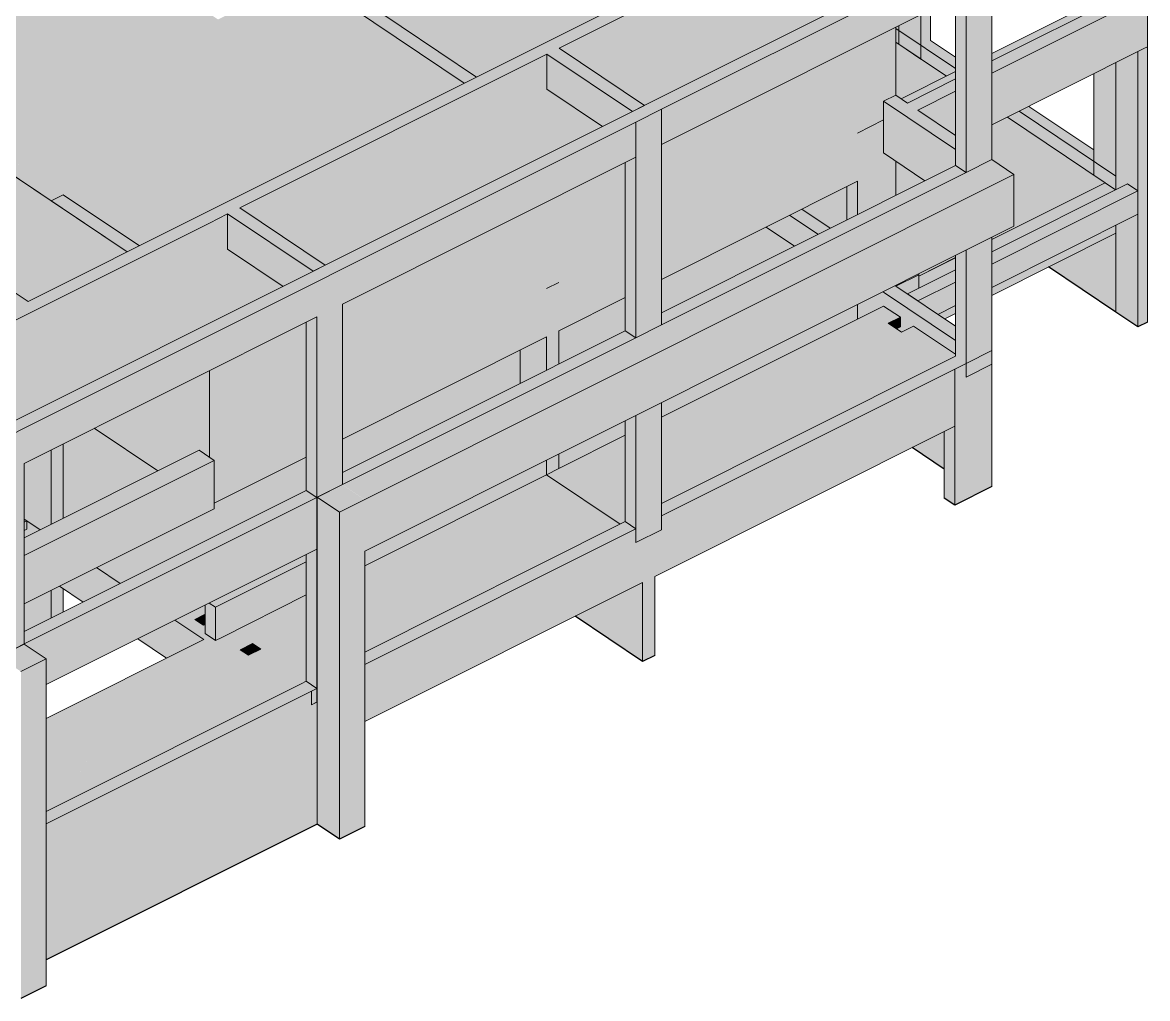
# Model space of a CAD drawing. Header units: centimetres. Extents: x -1706 to 33186, y -3196 to 88081.
# Drawn here: x 202 to 1532, y 70449 to 71603 of the extents above; entities that cross this region are included whole.
import ezdxf

# ---------------------------------------------------------------- set-up
doc = ezdxf.new("R2010")
doc.units = ezdxf.units.CM
for name, color, linetype, lineweight in [('A-FLOR', 7, 'Continuous', 9), ('S-BEAM', 7, 'Continuous', 9), ('S-COLS', 7, 'Continuous', 9)]:
    doc.layers.add(name, color=color, linetype=linetype, lineweight=lineweight)

msp = doc.modelspace()

# ---------------------------------------------------------------- hatches: boundary and pattern name
at = {"layer": 'A-FLOR', "true_color": 0xbfbfbf}
for points in [[(738.49, 71538.51), (1122.6, 71730.79), (752.23, 71979.44), (368.12, 71787.16), (469.42, 71719.15), (470.55, 71719.72), (472.23, 71718.62), (472.23, 71743.04), (561.54, 71787.75), (638.62, 71736), (638.62, 71711.56), (549.3, 71666.85), (606.16, 71628.68), (605.03, 71628.11), (698.1, 71565.63)], [(-60.73, 71453.78), (355.75, 71662.25), (355.75, 71682.87), (437.44, 71723.77), (353.73, 71779.96), (-162.03, 71521.79), (-63.65, 71455.74)], [(339.99, 71339.04), (724.11, 71531.31), (590.65, 71620.91), (589.51, 71620.34), (522.18, 71665.55), (522.18, 71651.36), (432.87, 71606.65), (364.9, 71652.28), (83.34, 71511.35), (299.89, 71365.97)], [(208.34, 71273.14), (325.61, 71331.84), (68.96, 71504.15), (-48.31, 71445.45), (207.08, 71273.99)], [(1234.99, 71240.84), (1239.64, 71243.17), (1239.64, 71254.58), (1225.25, 71247.37), (1234.3, 71241.3)], [(415.29, 70890.85), (416.91, 70891.66), (416.91, 70903.07), (405.55, 70897.39), (407.17, 70896.31)], [(417.25, 70891.43), (417.63, 70891.63), (417.63, 70902.58), (416.91, 70903.07), (416.91, 70891.66)], [(307.89, 70709.28), (509.97, 70810.44), (428.38, 70865.21), (229.78, 70765.8), (229.78, 70761.72), (237.69, 70756.41)], [(468.7, 70855), (473.54, 70857.41), (473.54, 70868.82), (458.97, 70861.53)], [(473.71, 70857.3), (483.45, 70862.17), (473.54, 70868.82), (473.54, 70857.41)]]:
    msp.add_hatch(color=9, dxfattribs=at).paths.add_polyline_path(points, flags=0)
h = msp.add_hatch(color=9, dxfattribs=at)
h.paths.add_polyline_path([(1261.29, 71303.16), (1304.97, 71325.03), (1304.97, 71327.79), (1260.42, 71305.49), (1261.29, 71304.9)], flags=0)
h.paths.add_polyline_path([(1347.67, 71346.4), (1481.8, 71413.54), (1366.07, 71491.23), (1347.67, 71482.02), (1347.67, 71440.91), (1373.81, 71423.36), (1373.81, 71362.25), (1347.67, 71349.16), (1347.67, 71346.94)], flags=0)
h.paths.add_polyline_path([(1156.56, 71359.8), (1176.4, 71369.73), (1176.4, 71409.08), (1122.98, 71382.34), (1154.28, 71361.33)], flags=0)
h.paths.add_polyline_path([(1234.23, 71398.68), (1268.72, 71415.94), (1234.23, 71439.1), (1234.23, 71408.33)], flags=0)
h.paths.add_polyline_path([(1240.58, 71512.8), (1294.07, 71539.57), (1234.23, 71579.75), (1234.23, 71517.06)], flags=0)
h = msp.add_hatch(color=9, dxfattribs=at)
h.paths.add_polyline_path([(730.25, 71146.41), (789.98, 71176.3), (789.98, 71215.65), (696.67, 71168.95)], flags=0)
h.paths.add_polyline_path([(835.73, 71199.21), (914.42, 71238.6), (914.42, 71277.95), (835.73, 71238.56), (835.73, 71230.26)], flags=0)
h.paths.add_polyline_path([(957.12, 71259.97), (1114.37, 71338.68), (1080.79, 71361.22), (957.12, 71299.32), (957.12, 71295.59)], flags=0)
h = msp.add_hatch(color=9, dxfattribs=at)
h.paths.add_polyline_path([(914.42, 71022.76), (914.42, 71114.98), (835.73, 71075.59), (914.42, 71022.76)], flags=0)
h.paths.add_polyline_path([(957.12, 71034.26), (1304.97, 71208.39), (1304.97, 71210.72), (1255.31, 71244.06), (1240.92, 71236.86), (1225.25, 71247.37), (1239.46, 71254.7), (1219.85, 71267.86), (957.12, 71136.35), (957.12, 71063.82)], flags=0)
h = msp.add_hatch(color=9, dxfattribs=at)
h.paths.add_polyline_path([(417.63, 70889.28), (417.63, 70891.63), (415.96, 70890.4), (416.91, 70889.77)], flags=0)
h.paths.add_polyline_path([(405.55, 70897.39), (416.91, 70903.07), (417.63, 70902.58), (417.63, 70914.25), (396.37, 70903.56), (399.36, 70901.55)], flags=0)
h.paths.add_polyline_path([(331.76, 70946.93), (537.31, 71049.83), (537.31, 71089.18), (428.41, 71034.67), (428.41, 71028.15), (303.74, 70965.74)], flags=0)
h.paths.add_polyline_path([(250, 71016.94), (361.77, 71072.9), (286.68, 71123.31), (250, 71104.94), (250, 71041.49)], flags=0)
h.paths.add_polyline_path([(580, 71071.2), (715.87, 71139.21), (682.29, 71161.75), (580, 71110.55), (580, 71104.46)], flags=0)
h = msp.add_hatch(color=9, dxfattribs=at)
h.paths.add_polyline_path([(524.35, 70817.64), (537.31, 70824.12), (537.31, 70926.21), (437.24, 70876.12), (458.97, 70861.53), (473.54, 70868.82), (483.45, 70862.17), (468.88, 70854.88), (523.88, 70817.95)], flags=0)
h.paths.add_polyline_path([(606.33, 70858.67), (908.47, 71009.91), (821.35, 71068.39), (606.33, 70960.76), (606.33, 70860.44)], flags=0)
h = msp.add_hatch(color=9, dxfattribs=at)
h.paths.add_polyline_path([(4.78, 70912.78), (30.85, 70925.83), (30.85, 70995.25), (-54.46, 70952.54), (-3.46, 70918.3)], flags=0)
h.paths.add_polyline_path([(103.82, 70962.35), (161.09, 70991.02), (161.09, 71044.66), (147.62, 71053.7), (103.82, 71031.77), (103.82, 70968.39)], flags=0)
h.paths.add_polyline_path([(203.79, 71012.39), (206.86, 71013.93), (203.79, 71015.99)], flags=0)
h = msp.add_hatch(color=9, dxfattribs=at)
h.paths.add_polyline_path([(13.12, 70907.18), (30.85, 70916.05), (30.85, 70925.83), (4.78, 70912.78), (13.01, 70907.25)], flags=0)
h.paths.add_polyline_path([(103.82, 70952.58), (161.09, 70981.25), (161.09, 70991.02), (103.82, 70962.35)], flags=0)
h.paths.add_polyline_path([(203.79, 71002.62), (206.86, 71004.15), (206.86, 71013.93), (203.79, 71012.39)], flags=0)
h = msp.add_hatch(color=9, dxfattribs=at)
h.paths.add_polyline_path([(229.78, 70670.18), (293.51, 70702.08), (229.78, 70744.87), (229.78, 70682.08)], flags=0)
h.paths.add_polyline_path([(161.09, 70670.77), (161.09, 70731.42), (109.34, 70705.52), (148.97, 70678.91)], flags=0)
at = {"layer": 'S-BEAM', "true_color": 0xbfbfbf}
for points in [[(422.86, 71365.97), (1188.82, 71749.38), (1176.4, 71757.71), (410.44, 71374.3), (411.94, 71373.29)], [(957.12, 71500.46), (1317.39, 71680.8), (1304.97, 71689.13), (944.7, 71508.79)], [(957.12, 71458.9), (1317.39, 71639.24), (1317.39, 71680.8), (957.12, 71500.46), (957.12, 71472.33)], [(83.34, 71511.35), (364.9, 71652.28), (355.75, 71658.43), (355.75, 71662.25), (70.92, 71519.68), (79.27, 71514.08)], [(1527.62, 71572.1), (1531.78, 71574.23), (1531.71, 71635.26), (1527.62, 71633.21), (1527.62, 71572.17)], [(724.11, 71531.31), (738.49, 71538.51), (605.03, 71628.11), (590.65, 71620.91), (673, 71565.63)], [(193.96, 71265.94), (208.34, 71273.14), (-259.28, 71587.07), (-273.66, 71579.88), (193.08, 71266.53)], [(922.75, 71497.81), (937.13, 71505.01), (836.11, 71572.82), (821.73, 71565.63), (894.14, 71517.01)], [(887.29, 71480.06), (922.75, 71497.81), (821.73, 71565.63), (821.73, 71524.07), (885.04, 71481.56)], [(1304.97, 71452.72), (1304.97, 71469.57), (1234.23, 71517.06), (1219.85, 71509.87), (1300.16, 71455.95)], [(1268.72, 71415.94), (1304.97, 71434.09), (1304.97, 71452.72), (1219.85, 71509.87), (1219.85, 71448.75), (1258.67, 71422.69)], [(580, 71311.69), (926.84, 71485.3), (914.42, 71493.64), (567.58, 71320.02), (576.98, 71313.72)], [(580, 71270.13), (926.84, 71443.75), (926.84, 71485.3), (580, 71311.69), (580, 71288.39)], [(957.12, 71245.41), (1317.39, 71425.75), (1304.97, 71434.09), (957.12, 71259.97), (957.12, 71249.27)], [(325.61, 71331.84), (339.99, 71339.04), (250, 71399.46), (235.61, 71392.26), (324.17, 71332.81)], [(545.26, 71308.85), (559.64, 71316.05), (458.62, 71383.87), (444.24, 71376.67), (516.65, 71328.06)], [(1142.18, 71352.6), (1156.56, 71359.8), (1122.98, 71382.34), (1108.6, 71375.14), (1140.9, 71353.46)], [(103.82, 71206.27), (422.86, 71365.97), (410.44, 71374.3), (91.4, 71214.6), (96.74, 71211.02)], [(509.8, 71291.1), (545.26, 71308.85), (444.24, 71376.67), (444.24, 71335.11), (501.7, 71296.53)], [(1114.37, 71338.68), (1142.18, 71352.6), (1108.6, 71375.14), (1080.79, 71361.22), (1103.92, 71345.69)], [(203.79, 71123.37), (549.57, 71296.64), (537.31, 71304.87), (191.37, 71131.7)], [(203.79, 71081.81), (549.73, 71254.98), (549.73, 71296.53), (203.79, 71123.37), (203.79, 71087.89)], [(580.04, 71056.66), (926.84, 71230.26), (914.42, 71238.6), (580, 71071.2), (580.01, 71056.68)], [(957.12, 71019.71), (1303.96, 71193.32), (1291.54, 71201.66), (957.12, 71034.26), (957.12, 71021.19)], [(361.77, 71072.9), (410.44, 71097.26), (410.44, 71185.26), (286.68, 71123.31), (360.53, 71073.73)], [(422.86, 71088.92), (422.86, 71191.47), (410.44, 71185.26), (410.44, 71097.26)], [(949.17, 70948.1), (1303.96, 71125.69), (1303.96, 71193.32), (957.12, 71019.71), (957.12, 71003.41), (949.17, 70999.43), (949.17, 70988.26)], [(715.87, 71139.21), (730.25, 71146.41), (696.67, 71168.95), (682.29, 71161.75)], [(203.79, 70972.75), (428.41, 71085.19), (410.44, 71097.26), (203.79, 70993.81), (203.79, 70973.37)], [(203.79, 70915.71), (428.41, 71028.15), (428.41, 71085.19), (203.79, 70972.75)], [(203.87, 70868.37), (549.73, 71041.49), (537.31, 71049.83), (203.79, 70882.88), (203.79, 70868.42)], [(229.78, 70820.22), (549.73, 70980.38), (549.73, 71041.49), (203.87, 70868.09), (229.78, 70850.7), (229.78, 70835.73)], [(606.33, 70844.12), (926.84, 71004.55), (914.42, 71012.89), (606.33, 70858.67)], [(606.33, 70776.49), (934.79, 70940.9), (934.79, 70992.24), (926.84, 70988.26), (926.84, 71004.55), (606.33, 70844.12), (606.33, 70780.39)], [(430.05, 70911.63), (537.31, 70965.32), (537.31, 70974.16), (422.51, 70916.69)], [(430.05, 70872.52), (429.8, 70911.8), (422.51, 70916.69), (417.63, 70914.25), (417.79, 70880.75), (429.86, 70872.64)], [(543.48, 70812.66), (549.73, 70815.78), (537.31, 70824.12), (531.07, 70821), (540.53, 70814.64)], [(229.78, 70655.63), (543.48, 70812.66), (531.07, 70821), (229.78, 70670.18)], [(229.78, 70639.33), (543.48, 70796.36), (543.48, 70812.66), (229.78, 70655.63)], [(543.48, 70796.36), (549.73, 70799.49), (549.73, 70815.78), (543.48, 70812.66), (543.48, 70796.89)], [(293.51, 70702.08), (307.89, 70709.28), (229.78, 70761.72), (229.78, 70744.87), (277.66, 70712.73)]]:
    msp.add_hatch(color=9, dxfattribs=at).paths.add_polyline_path(points, flags=0)
h = msp.add_hatch(color=9, dxfattribs=at)
h.paths.add_polyline_path([(428.41, 71034.67), (537.31, 71089.18), (537.31, 71248.76), (422.86, 71191.47), (422.86, 71088.92), (428.41, 71085.19), (428.41, 71035.46)], flags=0)
h.paths.add_polyline_path([(580, 71110.55), (821.35, 71231.36), (821.35, 71390.94), (580, 71270.13), (580, 71133.04)], flags=0)
h.paths.add_polyline_path([(835.73, 71238.56), (914.42, 71277.95), (914.42, 71437.53), (835.73, 71398.14), (835.73, 71238.6)], flags=0)
h.paths.add_polyline_path([(422.86, 71247.58), (509.8, 71291.1), (444.24, 71335.11), (444.24, 71376.67), (422.86, 71365.97), (422.86, 71254.7)], flags=0)
h.paths.add_polyline_path([(957.12, 71299.32), (1188.82, 71415.3), (1188.82, 71574.88), (957.12, 71458.9), (957.12, 71318.92)], flags=0)
h.paths.add_polyline_path([(559.64, 71316.05), (821.35, 71447.05), (821.35, 71466.03), (835.73, 71473.23), (835.73, 71454.25), (887.29, 71480.06), (821.73, 71524.07), (821.73, 71565.63), (458.62, 71383.87), (553.71, 71320.02)], flags=0)
h.paths.add_polyline_path([(937.13, 71505.01), (1188.82, 71630.99), (1188.82, 71749.38), (836.11, 71572.82), (931.48, 71508.79)], flags=0)
h = msp.add_hatch(color=9, dxfattribs=at)
h.paths.add_polyline_path([(1260.44, 71499.47), (1304.97, 71521.76), (1304.97, 71536.31), (1248.02, 71507.81), (1258.96, 71500.46)], flags=0)
h.paths.add_polyline_path([(1347.67, 71543.13), (1527.62, 71633.21), (1515.2, 71641.55), (1347.67, 71557.69), (1347.67, 71548.26)], flags=0)
h = msp.add_hatch(color=9, dxfattribs=at)
h.paths.add_polyline_path([(1248.02, 71507.81), (1304.97, 71536.31), (1304.97, 71545.03), (1240.58, 71512.8), (1244.95, 71509.87)], flags=0)
h.paths.add_polyline_path([(1347.67, 71557.69), (1489.24, 71628.55), (1481.8, 71633.54), (1347.67, 71566.4)], flags=0)
h = msp.add_hatch(color=9, dxfattribs=at)
h.paths.add_polyline_path([(1304.97, 71469.57), (1304.97, 71521.76), (1260.44, 71499.47)], flags=0)
h.paths.add_polyline_path([(1347.67, 71482.02), (1527.62, 71572.1), (1527.62, 71633.21), (1347.67, 71543.13), (1347.67, 71500.46)], flags=0)
at = {"layer": 'S-BEAM', "true_color": 0x0080ff}
for points in [[(606.33, 71039.19), (1373.81, 71423.36), (1347.67, 71440.91), (580.19, 71056.74)], [(606.33, 70978.07), (1373.81, 71362.25), (1373.81, 71423.36), (606.33, 71039.19)]]:
    msp.add_hatch(color=150, dxfattribs=at).paths.add_polyline_path(points, flags=0)
at = {"layer": 'S-BEAM', "true_color": 0xbfbfbf}
h = msp.add_hatch(color=9, dxfattribs=at)
h.paths.add_polyline_path([(1260.37, 71273.81), (1304.97, 71296.13), (1304.97, 71310.69), (1247.95, 71282.15), (1248.74, 71281.62)], flags=0)
h.paths.add_polyline_path([(1347.67, 71317.51), (1520.36, 71403.95), (1507.94, 71412.29), (1347.67, 71332.06), (1347.67, 71326.79)], flags=0)
h = msp.add_hatch(color=9, dxfattribs=at)
h.paths.add_polyline_path([(1261.29, 71288.82), (1304.97, 71310.69), (1304.97, 71324.95), (1261.29, 71303.08), (1261.29, 71291.36)], flags=0)
h.paths.add_polyline_path([(1347.67, 71332.06), (1494.04, 71405.33), (1481.8, 71413.46), (1347.67, 71346.32), (1347.67, 71334.99)], flags=0)
h = msp.add_hatch(color=9, dxfattribs=at)
h.paths.add_polyline_path([(1284.01, 71257.94), (1304.97, 71268.43), (1304.97, 71296.13), (1260.37, 71273.81)], flags=0)
h.paths.add_polyline_path([(1347.67, 71289.8), (1520.36, 71376.25), (1520.36, 71403.95), (1347.67, 71317.51), (1347.67, 71297.84)], flags=0)
h = msp.add_hatch(color=9, dxfattribs=at)
h.paths.add_polyline_path([(103.82, 71087.88), (133.63, 71102.81), (103.82, 71122.82), (103.82, 71108.21)], flags=0)
h.paths.add_polyline_path([(183.48, 71127.75), (422.86, 71247.58), (422.86, 71365.97), (103.82, 71206.27), (103.82, 71181.23), (177.59, 71131.7)], flags=0)
h = msp.add_hatch(color=9, dxfattribs=at)
h.paths.add_polyline_path([(1292, 71252.57), (1304.97, 71259.06), (1304.97, 71268.43), (1284.01, 71257.94), (1288.84, 71254.7)], flags=0)
h.paths.add_polyline_path([(1347.67, 71280.43), (1494.28, 71353.83), (1494.22, 71363.16), (1347.67, 71289.8)], flags=0)
h = msp.add_hatch(color=9, dxfattribs=at)
h.paths.add_polyline_path([(835.73, 71075.59), (914.42, 71114.98), (914.42, 71132.29), (835.73, 71092.9), (835.73, 71076.64)], flags=0)
h.paths.add_polyline_path([(957.12, 71136.35), (1188.82, 71252.33), (1188.82, 71269.64), (957.12, 71153.67), (957.12, 71139.5)], flags=0)
h = msp.add_hatch(color=9, dxfattribs=at)
h.paths.add_polyline_path([(430.05, 70872.52), (537.31, 70926.21), (537.31, 70965.32), (430.05, 70911.63), (430.05, 70872.73)], flags=0)
h.paths.add_polyline_path([(606.33, 70960.76), (821.35, 71068.39), (821.35, 71085.71), (606.33, 70977.98)], flags=0)
h = msp.add_hatch(color=9, dxfattribs=at)
h.paths.add_polyline_path([(372.16, 70851.62), (415.96, 70873.55), (381.94, 70896.39), (338.14, 70874.46), (368.91, 70853.81)], flags=0)
h.paths.add_polyline_path([(273.57, 70917.81), (317.38, 70939.74), (289.36, 70958.55), (245.55, 70936.62), (270.36, 70919.96)], flags=0)
h = msp.add_hatch(color=9, dxfattribs=at)
h.paths.add_polyline_path([(415.96, 70873.55), (423.15, 70877.15), (417.63, 70880.86), (417.63, 70889.28), (396.32, 70903.59), (381.94, 70896.39), (399.72, 70884.45)], flags=0)
h.paths.add_polyline_path([(317.38, 70939.74), (331.76, 70946.93), (303.74, 70965.74), (289.36, 70958.55)], flags=0)
h = msp.add_hatch(color=9, dxfattribs=at)
h.paths.add_polyline_path([(109.34, 70705.52), (161.09, 70731.42), (161.09, 70745.97), (103.82, 70717.3), (103.82, 70709.22), (106.66, 70707.32)], flags=0)
h.paths.add_polyline_path([(229.78, 70765.8), (428.38, 70865.21), (415.96, 70873.55), (229.78, 70780.35), (229.78, 70774.62)], flags=0)
at = {"layer": 'S-COLS', "true_color": 0xc0c0c0}
h = msp.add_hatch(color=9, dxfattribs=at)
h.paths.add_polyline_path([(1263.97, 71576.08), (1263.97, 71612.5), (1237.83, 71599.42), (1237.83, 71593.63), (1261.62, 71577.66)], flags=0)
h.paths.add_polyline_path([(1237.83, 71655.52), (1263.97, 71668.61), (1263.97, 71693.73), (1237.83, 71711.28), (1237.83, 71655.53)], flags=0)
h.paths.add_polyline_path([(1263.97, 71752.14), (1263.97, 71801.78), (1237.83, 71819.33), (1237.83, 71789.29), (1244.69, 71792.72), (1257.11, 71784.39), (1257.11, 71756.75), (1259.06, 71755.43)], flags=0)
h = msp.add_hatch(color=9, dxfattribs=at)
h.paths.add_polyline_path([(1188.82, 71472.33), (1219.85, 71487.86), (1219.85, 71509.87), (1234.23, 71517.06), (1234.23, 71597.61), (1188.82, 71574.88), (1188.82, 71473.23)], flags=0)
h.paths.add_polyline_path([(1188.82, 71630.99), (1234.23, 71653.72), (1234.23, 71713.7), (1219.85, 71723.35), (1219.85, 71764.91), (1188.82, 71749.38), (1188.82, 71636.44)], flags=0)
h = msp.add_hatch(color=9, dxfattribs=at)
h.paths.add_polyline_path([(1263.97, 71576.08), (1275.32, 71581.76), (1275.32, 71618.19), (1263.97, 71612.5), (1263.97, 71589.38)], flags=0)
h.paths.add_polyline_path([(1263.97, 71668.61), (1275.32, 71674.29), (1275.32, 71686.11), (1263.97, 71693.73), (1263.97, 71680.8)], flags=0)
h = msp.add_hatch(color=9, dxfattribs=at)
h.paths.add_polyline_path([(1347.66, 71198.91), (1347.67, 71198.91), (1347.67, 71349.16), (1317.39, 71334), (1317.39, 71200.05), (1347.66, 71215.2), (1347.66, 71200.05)], flags=0)
h.paths.add_polyline_path([(1317.39, 71425.75), (1347.67, 71440.91), (1347.67, 71695.95), (1317.39, 71680.8), (1317.39, 71434.09)], flags=0)
h = msp.add_hatch(color=9, dxfattribs=at)
h.paths.add_polyline_path([(1494.22, 71421.5), (1494.22, 71555.38), (1468.14, 71542.33), (1468.14, 71439.01), (1491.93, 71423.04)], flags=0)
h.paths.add_polyline_path([(1468.14, 71626.7), (1481.8, 71633.54), (1489.24, 71628.55), (1494.28, 71631.08), (1494.22, 71647.2), (1468.14, 71664.71), (1468.14, 71633.21)], flags=0)
h = msp.add_hatch(color=9, dxfattribs=at)
h.paths.add_polyline_path([(1317.39, 71200.05), (1317.39, 71200.05), (1317.39, 71334), (1304.97, 71327.79), (1304.97, 71208.39), (1314.99, 71201.66)], flags=0)
h.paths.add_polyline_path([(1317.39, 71425.75), (1317.39, 71639.24), (1304.97, 71633.03), (1304.97, 71434.09)], flags=0)
h = msp.add_hatch(color=9, dxfattribs=at)
h.paths.add_polyline_path([(1468.14, 71439.01), (1468.14, 71452.31), (1391.33, 71503.88), (1379.98, 71498.2), (1458.37, 71445.57)], flags=0)
h.paths.add_polyline_path([(1304.97, 71548.55), (1304.97, 71561.86), (1275.32, 71581.76), (1263.97, 71576.08), (1288.25, 71559.78)], flags=0)
h.paths.add_polyline_path([(1237.83, 71593.63), (1237.83, 71599.42), (1234.23, 71597.61), (1234.23, 71596.04)], flags=0)
h = msp.add_hatch(color=9, dxfattribs=at)
h.paths.add_polyline_path([(1494.22, 71260.62), (1494.22, 71353.79), (1414.71, 71313.99), (1481.8, 71268.95)], flags=0)
h.paths.add_polyline_path([(1494.04, 71405.33), (1494.22, 71405.42), (1494.22, 71421.5), (1379.98, 71498.2), (1366.07, 71491.23), (1483.67, 71412.29)], flags=0)
h.paths.add_polyline_path([(1294.07, 71539.57), (1304.97, 71545.03), (1304.97, 71548.55), (1234.23, 71596.04), (1234.23, 71579.75), (1260.44, 71562.15)], flags=0)
at = {"layer": 'S-COLS', "true_color": 0x0080ff}
h = msp.add_hatch(color=150, dxfattribs=at)
h.paths.add_polyline_path([(1520.36, 71243.07), (1520.36, 71376.25), (1494.28, 71363.19), (1494.28, 71260.57), (1515.84, 71246.1)], flags=0)
h.paths.add_polyline_path([(1520.36, 71403.95), (1520.36, 71568.47), (1494.22, 71555.38), (1494.28, 71405.45), (1507.94, 71412.29)], flags=0)
for points in [[(1520.36, 71243.07), (1531.71, 71248.75), (1531.71, 71574.15), (1520.36, 71568.47), (1520.36, 71248.75)], [(576.44, 71024.22), (606.33, 71039.19), (580, 71056.64), (550.29, 71041.77), (564.69, 71032.11)], [(576.44, 70637.63), (576.44, 71024.22), (550.29, 71041.51), (550.29, 70655.18)], [(576.44, 70637.63), (606.33, 70652.6), (606.33, 71039.19), (576.44, 71024.22), (576.44, 70668.27)], [(199.88, 70835.73), (229.78, 70850.7), (203.63, 70868.25), (173.91, 70853.17), (199.88, 70835.74)], [(199.88, 70449.14), (229.78, 70464.11), (229.78, 70850.7), (199.88, 70835.73), (199.88, 70464.11)]]:
    msp.add_hatch(color=150, dxfattribs=at).paths.add_polyline_path(points, flags=0)
at = {"layer": 'S-COLS', "true_color": 0xc0c0c0}
for points in [[(235.61, 71392.26), (250, 71399.46), (70.92, 71519.68), (56.54, 71512.48), (230.34, 71395.8)], [(926.84, 71485.3), (957.12, 71500.46), (944.7, 71508.79), (914.42, 71493.64), (922.75, 71488.05)], [(1176.4, 71369.73), (1188.82, 71375.95), (1188.82, 71415.3), (1176.4, 71409.08), (1176.4, 71374.33)], [(549.73, 71296.53), (580, 71311.69), (567.58, 71320.02), (537.31, 71304.87), (549.57, 71296.64)], [(549.73, 70799.49), (550.29, 70799.77), (550.29, 71041.77), (580, 71056.86), (580, 71311.69), (549.73, 71296.53), (549.73, 70801.1)], [(1247.95, 71282.15), (1261.29, 71288.82), (1261.29, 71304.9), (1234.3, 71291.31), (1246.09, 71283.4)], [(789.98, 71176.3), (821.35, 71192.01), (821.35, 71231.36), (789.98, 71215.65)], [(1303.96, 71032.44), (1347.66, 71054.32), (1347.66, 71215.2), (1303.96, 71193.32), (1303.96, 71055.46)], [(173.51, 71108.21), (203.79, 71123.37), (191.37, 71131.7), (161.09, 71116.55), (169.09, 71111.18)], [(1303.96, 71032.44), (1303.96, 71125.69), (1291.54, 71119.48), (1291.54, 71040.78)], [(235.61, 71009.75), (250, 71016.94), (250, 71104.94), (235.61, 71097.74), (235.61, 71010.49)], [(908.47, 71009.91), (914.42, 71012.89), (914.42, 71022.76), (835.73, 71075.59), (821.37, 71068.38), (905.72, 71011.75)], [(934.79, 70847.65), (949.17, 70854.85), (949.17, 70999.43), (934.79, 70992.24), (934.79, 70854.85)], [(235.61, 70898.81), (250, 70906.01), (250, 70933.64), (245.55, 70936.62), (235.61, 70931.65), (235.61, 70901.55)], [(934.79, 70847.65), (934.79, 70940.9), (855.22, 70901.07), (897.1, 70872.95)]]:
    msp.add_hatch(color=9, dxfattribs=at).paths.add_polyline_path(points, flags=0)
h = msp.add_hatch(color=9, dxfattribs=at)
h.paths.add_polyline_path([(926.84, 70988.26), (957.12, 71003.41), (957.12, 71153.67), (926.84, 71138.51), (926.84, 71004.55)], flags=0)
h.paths.add_polyline_path([(944.7, 71011.75), (944.7, 71011.75), (949.17, 71013.99)], flags=0)
h.paths.add_polyline_path([(926.84, 71230.26), (957.12, 71245.41), (957.12, 71500.46), (926.84, 71485.3), (926.84, 71231.04)], flags=0)
h = msp.add_hatch(color=9, dxfattribs=at)
h.paths.add_polyline_path([(1188.82, 71252.33), (1219.85, 71267.86), (1219.85, 71284.16), (1234.23, 71291.36), (1234.23, 71292.38), (1188.82, 71269.64), (1188.82, 71254.7)], flags=0)
h.paths.add_polyline_path([(1188.82, 71375.95), (1234.23, 71398.68), (1234.23, 71439.1), (1219.85, 71448.75), (1219.85, 71487.86), (1188.82, 71472.33), (1188.82, 71381.63)], flags=0)
h = msp.add_hatch(color=9, dxfattribs=at)
h.paths.add_polyline_path([(821.35, 71288.39), (835.73, 71295.59), (835.73, 71398.14), (821.35, 71390.94), (821.35, 71302.94)], flags=0)
h.paths.add_polyline_path([(821.35, 71447.05), (835.73, 71454.25), (835.73, 71473.23), (821.35, 71466.03), (821.35, 71456.25)], flags=0)
h = msp.add_hatch(color=9, dxfattribs=at)
h.paths.add_polyline_path([(926.84, 71004.55), (926.84, 71138.51), (914.42, 71132.29), (914.42, 71012.89), (922.37, 71007.56)], flags=0)
h.paths.add_polyline_path([(926.84, 71230.26), (926.84, 71443.75), (914.42, 71437.53), (914.42, 71238.6), (925.68, 71231.04)], flags=0)
h = msp.add_hatch(color=9, dxfattribs=at)
h.paths.add_polyline_path([(1303.96, 71193.32), (1317.39, 71200.05), (1304.97, 71208.39), (1291.54, 71201.66), (1293.94, 71200.05)], flags=0)
h.paths.add_polyline_path([(1304.97, 71227.01), (1304.97, 71243.87), (1234.23, 71291.36), (1219.85, 71284.16), (1303.96, 71227.7)], flags=0)
h.paths.add_polyline_path([(1234.23, 71291.36), (1261.29, 71304.9), (1260.37, 71305.46), (1234.23, 71292.38)], flags=0)
h = msp.add_hatch(color=9, dxfattribs=at)
h.paths.add_polyline_path([(821.35, 71068.39), (835.73, 71075.59), (835.73, 71092.9), (821.35, 71085.71), (821.35, 71072.52)], flags=0)
h.paths.add_polyline_path([(821.35, 71192.01), (835.73, 71199.21), (835.73, 71295.59), (821.35, 71288.39), (821.35, 71230.26)], flags=0)
h = msp.add_hatch(color=9, dxfattribs=at)
h.paths.add_polyline_path([(1291.54, 71075.15), (1291.54, 71119.48), (1253.71, 71100.54)], flags=0)
h.paths.add_polyline_path([(1304.97, 71210.72), (1304.97, 71227.01), (1219.85, 71284.16), (1219.85, 71267.86), (1239.64, 71254.58), (1239.64, 71243.17), (1234.99, 71240.84), (1240.92, 71236.86), (1255.31, 71244.06), (1303.96, 71211.4)], flags=0)
h = msp.add_hatch(color=9, dxfattribs=at)
h.paths.add_polyline_path([(549.73, 70815.78), (549.73, 70980.38), (537.31, 70974.16), (537.31, 70824.12), (543.48, 70819.97)], flags=0)
h.paths.add_polyline_path([(549.73, 71041.49), (549.73, 71254.98), (537.31, 71248.76), (537.31, 71049.83), (543.91, 71045.4)], flags=0)
h = msp.add_hatch(color=9, dxfattribs=at)
h.paths.add_polyline_path([(173.51, 70611.17), (173.74, 70611.28), (173.51, 70614.31)], flags=0)
h.paths.add_polyline_path([(173.51, 70853.17), (203.79, 70868.42), (203.79, 71123.37), (173.51, 71108.21), (173.51, 70853.21)], flags=0)
h = msp.add_hatch(color=9, dxfattribs=at)
h.paths.add_polyline_path([(222.71, 71003.29), (235.61, 71009.75), (235.61, 71097.74), (203.79, 71081.81), (203.87, 71015.94), (215.2, 71008.33)], flags=0)
h.paths.add_polyline_path([(161.09, 71044.66), (161.09, 71060.44), (147.62, 71053.7)], flags=0)
h = msp.add_hatch(color=9, dxfattribs=at)
h.paths.add_polyline_path([(203.79, 70882.88), (235.61, 70898.81), (235.61, 70931.65), (203.79, 70915.71), (203.79, 70887.98)], flags=0)
h.paths.add_polyline_path([(161.09, 70900.07), (161.09, 70900.85), (160.42, 70900.52)], flags=0)
h.paths.add_polyline_path([(103.82, 70943.77), (161.09, 70972.44), (161.09, 70981.25), (103.82, 70952.58), (103.82, 70946.36)], flags=0)
h.paths.add_polyline_path([(203.79, 70993.81), (222.71, 71003.29), (206.86, 71013.93), (206.86, 71004.15), (203.79, 71002.62), (203.79, 70994.63)], flags=0)
h = msp.add_hatch(color=9, dxfattribs=at)
h.paths.add_polyline_path([(161.09, 70653.92), (161.09, 70670.77), (103.82, 70709.22), (89.44, 70702.02), (160.7, 70654.18)], flags=0)
h.paths.add_polyline_path([(509.97, 70810.44), (524.35, 70817.64), (437.24, 70876.12), (429.86, 70872.64), (423.15, 70877.15), (415.96, 70873.55), (506.66, 70812.66)], flags=0)
h = msp.add_hatch(color=9, dxfattribs=at)
h.paths.add_polyline_path([(173.57, 70466.61), (173.74, 70466.76), (173.57, 70489.62)], flags=0)
h.paths.add_polyline_path([(229.78, 70494.75), (550.29, 70655.18), (550.29, 70799.77), (229.78, 70639.33), (229.78, 70516.72)], flags=0)

# ---------------------------------------------------------------- linework, layer by layer
at = {"layer": 'A-FLOR'}
for p, q in [((605.03, 71628.11), (738.49, 71538.51)), ((724.11, 71531.31), (590.65, 71620.91)), ((1294.07, 71539.57), (1234.23, 71579.75)), ((325.61, 71331.84), (68.96, 71504.15)), ((1481.8, 71413.54), (1366.07, 71491.23)), ((1347.67, 71346.4), (1481.8, 71413.54)), ((250, 71399.46), (339.99, 71339.04)), ((1114.37, 71338.68), (1080.79, 71361.22)), ((1261.29, 71303.16), (1304.97, 71325.03)), ((1239.64, 71254.58), (1219.85, 71267.86)), ((1188.82, 71252.33), (957.12, 71136.35)), ((1225.25, 71247.37), (1239.64, 71254.58)), ((1239.64, 71254.58), (1239.64, 71243.17)), ((1240.92, 71236.86), (1225.25, 71247.37)), ((1239.64, 71243.17), (1234.99, 71240.84)), ((1255.31, 71244.06), (1240.92, 71236.86)), ((1304.97, 71210.72), (1255.31, 71244.06)), ((914.42, 71114.98), (835.73, 71075.59)), ((821.35, 71068.39), (606.33, 70960.76)), ((908.47, 71009.91), (821.35, 71068.39)), ((206.86, 71013.93), (203.79, 71015.99)), ((203.79, 71012.39), (206.86, 71013.93)), ((206.86, 71013.93), (206.86, 71004.15)), ((206.86, 71004.15), (203.79, 71002.62)), ((537.31, 70926.21), (437.24, 70876.12)), ((405.55, 70897.39), (416.91, 70903.07)), ((416.91, 70891.66), (415.29, 70890.85)), ((417.63, 70891.63), (415.63, 70890.63)), ((416.91, 70903.07), (417.63, 70902.58)), ((416.91, 70891.66), (416.91, 70903.07)), ((458.97, 70861.53), (473.54, 70868.82)), ((473.54, 70868.82), (483.45, 70862.17)), ((473.54, 70868.82), (473.54, 70857.41)), ((473.54, 70857.41), (468.7, 70855)), ((483.45, 70862.17), (468.88, 70854.88))]:
    msp.add_line(p, q, dxfattribs=at)
at = {"layer": 'S-BEAM'}
for p, q in [((1176.4, 71757.71), (410.44, 71374.3)), ((1188.82, 71749.38), (836.11, 71572.82)), ((1304.97, 71689.13), (944.7, 71508.79)), ((957.12, 71500.46), (1317.39, 71680.8)), ((1317.39, 71639.24), (957.12, 71458.9)), ((1508.01, 71637.95), (1347.67, 71557.69)), ((1531.78, 71635.29), (1531.78, 71574.18)), ((605.03, 71628.11), (738.49, 71538.51)), ((1481.8, 71633.54), (1347.67, 71566.4)), ((1347.67, 71543.13), (1527.62, 71633.21)), ((724.11, 71531.31), (590.65, 71620.91)), ((208.34, 71273.14), (-246.86, 71578.74)), ((937.13, 71505.01), (836.11, 71572.82)), ((1347.67, 71482.02), (1527.62, 71572.1)), ((1531.78, 71574.18), (1527.62, 71572.1)), ((821.73, 71565.63), (458.62, 71383.87)), ((821.73, 71565.63), (922.75, 71497.81)), ((821.73, 71565.63), (821.73, 71524.07)), ((1304.97, 71545.03), (1240.58, 71512.8)), ((1304.97, 71536.31), (1248.02, 71507.81)), ((887.29, 71480.06), (821.73, 71524.07)), ((1234.23, 71517.06), (1219.85, 71509.87)), ((1248.02, 71507.81), (1234.23, 71517.06)), ((1260.44, 71499.47), (1304.97, 71521.76)), ((922.75, 71497.81), (937.13, 71505.01)), ((1219.85, 71509.87), (1304.97, 71452.72)), ((1219.85, 71509.87), (1219.85, 71448.75)), ((914.42, 71493.64), (567.58, 71320.02)), ((957.12, 71500.46), (957.12, 71458.9)), ((1304.97, 71469.57), (1260.44, 71499.47)), ((580, 71311.69), (926.84, 71485.3)), ((926.84, 71485.3), (926.84, 71443.75)), ((1268.72, 71415.94), (1219.85, 71448.75)), ((926.84, 71443.75), (580, 71270.13)), ((1347.67, 71440.91), (1317.39, 71425.75)), ((1347.67, 71440.91), (1373.81, 71423.36)), ((606.33, 71039.19), (1373.81, 71423.36)), ((1304.97, 71434.09), (957.12, 71259.97)), ((1317.39, 71425.75), (957.12, 71245.41)), ((957.12, 71245.41), (1317.39, 71425.75)), ((1317.39, 71425.75), (1304.97, 71434.09)), ((1373.81, 71423.36), (1373.81, 71362.25)), ((957.12, 71299.32), (1188.82, 71415.3)), ((1481.87, 71413.5), (1347.67, 71346.32)), ((1507.94, 71412.29), (1347.67, 71332.06)), ((1494.04, 71405.33), (1481.87, 71413.5)), ((1520.36, 71403.95), (1507.94, 71412.29)), ((250, 71399.46), (235.61, 71392.26)), ((250, 71399.46), (339.99, 71339.04)), ((1347.67, 71317.51), (1520.36, 71403.95)), ((1520.36, 71376.25), (1520.36, 71403.95)), ((235.61, 71392.26), (325.61, 71331.84)), ((559.64, 71316.05), (458.62, 71383.87)), ((1156.56, 71359.8), (1122.98, 71382.34)), ((410.44, 71374.3), (208.34, 71273.14)), ((444.24, 71376.67), (422.86, 71365.97)), ((444.24, 71376.67), (545.26, 71308.85)), ((444.24, 71376.67), (444.24, 71335.11)), ((1108.6, 71375.14), (1142.18, 71352.6)), ((1347.67, 71289.8), (1520.36, 71376.25)), ((103.82, 71206.27), (422.86, 71365.97)), ((606.33, 70978.07), (1373.81, 71362.25)), ((1494.28, 71353.83), (1494.28, 71363.19)), ((1347.67, 71280.43), (1494.28, 71353.83)), ((509.8, 71291.1), (444.24, 71335.11)), ((545.26, 71308.85), (559.64, 71316.05)), ((1304.97, 71324.95), (1261.29, 71303.08)), ((537.31, 71304.87), (191.37, 71131.7)), ((1304.97, 71310.69), (1247.95, 71282.15)), ((203.79, 71123.37), (549.73, 71296.53)), ((1260.37, 71273.81), (1304.97, 71296.13)), ((835.73, 71238.56), (914.42, 71277.95)), ((1247.95, 71282.15), (1260.37, 71273.81)), ((1188.82, 71252.33), (1188.82, 71269.64)), ((1284.01, 71257.94), (1304.97, 71268.43)), ((549.73, 71254.98), (203.79, 71081.81)), ((1292, 71252.57), (1304.97, 71259.06)), ((914.42, 71238.6), (580, 71071.2)), ((914.42, 71238.6), (926.84, 71230.26)), ((957.12, 71245.41), (926.84, 71230.26)), ((580, 71110.55), (821.35, 71231.36)), ((926.84, 71230.26), (580.19, 71056.74)), ((580.19, 71056.74), (926.84, 71230.26)), ((1291.54, 71201.66), (957.12, 71034.26)), ((422.86, 71191.47), (422.86, 71088.92)), ((957.12, 71019.71), (1303.96, 71193.32)), ((1303.96, 71125.69), (1303.96, 71193.32)), ((361.77, 71072.9), (286.68, 71123.31)), ((949.17, 70948.1), (1303.96, 71125.69)), ((410.44, 71097.26), (203.79, 70993.81)), ((410.44, 71097.26), (428.41, 71085.19)), ((835.73, 71092.9), (835.73, 71075.59)), ((203.79, 70972.75), (428.41, 71085.19)), ((428.41, 71034.67), (537.31, 71089.18)), ((428.41, 71085.19), (428.41, 71028.15)), ((821.35, 71085.71), (821.35, 71068.39)), ((537.31, 71049.83), (203.79, 70882.88)), ((549.73, 71041.49), (537.31, 71049.83)), ((580.04, 71056.66), (580.19, 71056.74)), ((203.87, 70868.37), (549.73, 71041.49)), ((549.73, 70980.38), (549.73, 71041.49)), ((203.79, 70915.71), (428.41, 71028.15)), ((606.33, 70858.67), (914.42, 71012.89)), ((914.42, 71012.89), (926.84, 71004.55)), ((957.12, 71019.71), (957.12, 71003.41)), ((926.84, 71004.55), (606.33, 70844.12)), ((926.84, 70988.26), (926.84, 71004.55)), ((957.12, 71003.41), (949.17, 70999.43)), ((926.84, 70988.26), (934.79, 70992.24)), ((549.73, 70980.38), (229.78, 70820.22)), ((289.36, 70958.55), (317.38, 70939.74)), ((537.31, 70965.32), (430.05, 70911.63)), ((273.57, 70917.81), (245.55, 70936.62)), ((606.33, 70776.49), (934.79, 70940.9)), ((417.63, 70914.25), (417.63, 70880.86)), ((430.05, 70911.63), (422.51, 70916.69)), ((430.05, 70872.52), (430.05, 70911.63)), ((381.94, 70896.39), (415.96, 70873.55)), ((415.63, 70890.63), (405.55, 70897.39)), ((417.63, 70880.86), (430.05, 70872.52)), ((415.96, 70873.55), (229.78, 70780.35)), ((372.16, 70851.62), (338.14, 70874.46)), ((430.05, 70872.52), (437.24, 70876.12)), ((537.31, 70824.12), (531.07, 70821)), ((549.73, 70815.78), (537.31, 70824.12)), ((531.07, 70821), (229.78, 70670.18)), ((229.78, 70655.63), (543.48, 70812.66)), ((543.48, 70812.66), (549.73, 70815.78)), ((543.48, 70796.36), (543.48, 70812.66)), ((543.48, 70796.36), (543.48, 70812.66)), ((549.73, 70799.49), (549.73, 70815.78)), ((549.73, 70799.49), (543.48, 70796.36))]:
    msp.add_line(p, q, dxfattribs=at)
at = {"layer": 'S-COLS'}
for p, q in [((1347.67, 71695.95), (1347.67, 71440.91)), ((1317.39, 71680.8), (1317.39, 71425.75)), ((1304.97, 71434.09), (1304.97, 71633.03)), ((1263.97, 71612.5), (1263.97, 71559.78)), ((1275.32, 71581.76), (1275.32, 71618.19)), ((1234.23, 71517.06), (1234.23, 71597.61)), ((1304.97, 71548.55), (1234.23, 71596.04)), ((1237.83, 71599.42), (1237.83, 71577.33)), ((1275.32, 71581.76), (1304.97, 71561.86)), ((1263.97, 71559.78), (1237.83, 71577.33)), ((1520.36, 71403.95), (1520.36, 71568.47)), ((1531.71, 71248.75), (1531.71, 71574.15)), ((1494.22, 71555.38), (1494.22, 71405.42)), ((1494.28, 71555.41), (1494.28, 71405.45)), ((1468.14, 71542.33), (1468.14, 71422.71)), ((235.61, 71392.26), (68.96, 71504.15)), ((914.42, 71493.64), (944.7, 71508.79)), ((1391.33, 71503.88), (1468.14, 71452.31)), ((926.84, 71485.3), (957.12, 71500.46)), ((957.12, 71500.46), (957.12, 71245.41)), ((1494.22, 71421.5), (1379.98, 71498.2)), ((926.84, 71485.3), (926.84, 71230.26)), ((1219.85, 71487.86), (1188.82, 71472.33)), ((1219.85, 71487.86), (1188.82, 71472.33)), ((914.42, 71238.6), (914.42, 71437.53)), ((1234.23, 71398.68), (1234.23, 71439.1)), ((1494.04, 71405.33), (1468.14, 71422.71)), ((1176.4, 71409.08), (1176.4, 71369.73)), ((1188.82, 71415.3), (1188.82, 71375.95)), ((1494.22, 71421.5), (1494.22, 71405.42)), ((250, 71399.46), (235.61, 71392.26)), ((1520.36, 71376.25), (1520.36, 71403.95)), ((1520.36, 71243.07), (1520.36, 71376.25)), ((1347.67, 71349.16), (1347.67, 71198.91)), ((1494.22, 71353.79), (1494.22, 71260.62)), ((1494.22, 71353.79), (1494.22, 71260.62)), ((1317.39, 71334), (1317.39, 71183.75)), ((567.58, 71320.02), (537.31, 71304.87)), ((1304.97, 71208.39), (1304.97, 71327.79)), ((580, 71311.69), (549.73, 71296.53)), ((1261.29, 71304.9), (1234.23, 71291.36)), ((1260.42, 71305.49), (1261.29, 71304.9)), ((1261.29, 71304.9), (1261.29, 71288.82)), ((835.73, 71295.59), (821.35, 71288.39)), ((835.73, 71295.59), (821.35, 71288.39)), ((1234.23, 71291.36), (1234.23, 71292.38)), ((1234.23, 71291.36), (1304.97, 71243.87)), ((1304.97, 71227.01), (1219.85, 71284.16)), ((580, 71056.64), (580, 71270.13)), ((1188.82, 71269.64), (1188.82, 71252.33)), ((1219.85, 71267.86), (1188.82, 71252.33)), ((549.73, 71254.98), (549.73, 70799.49)), ((537.31, 71049.83), (537.31, 71248.76)), ((835.73, 71238.56), (835.73, 71199.21)), ((821.35, 71231.36), (821.35, 71192.01)), ((789.98, 71215.65), (789.98, 71176.3)), ((1347.66, 71215.2), (1317.39, 71200.05)), ((1347.66, 71215.2), (1347.66, 71054.32)), ((1291.54, 71201.66), (1304.97, 71208.39)), ((1317.39, 71200.05), (1303.96, 71193.32)), ((1347.67, 71198.91), (1317.39, 71183.75)), ((1303.96, 71193.32), (1303.96, 71032.44)), ((957.12, 71153.67), (957.12, 71003.41)), ((914.42, 71012.89), (914.42, 71132.29)), ((926.84, 71138.51), (926.84, 70988.26)), ((203.79, 71123.37), (173.51, 71108.21)), ((1291.54, 71119.48), (1291.54, 71040.78)), ((250, 71104.94), (250, 71016.94)), ((235.61, 71097.74), (235.61, 71009.75)), ((835.73, 71092.9), (835.73, 71075.59)), ((203.79, 70868.32), (203.79, 71081.81)), ((821.35, 71085.71), (821.35, 71068.39)), ((835.73, 71075.59), (821.35, 71068.39)), ((908.47, 71009.91), (821.35, 71068.39)), ((549.76, 71041.51), (580.04, 71056.66)), ((550.29, 71041.77), (580.04, 71056.66)), ((580.04, 71056.66), (580.19, 71056.74)), ((549.76, 71041.51), (549.76, 70799.51)), ((576.44, 71024.22), (550.29, 71041.77)), ((550.29, 71041.77), (550.29, 70655.18)), ((606.33, 71039.19), (576.44, 71024.22)), ((576.44, 71024.22), (576.44, 70637.63)), ((206.86, 71013.93), (203.79, 71015.99)), ((222.71, 71003.29), (203.79, 71015.99)), ((222.71, 71003.29), (206.86, 71013.93)), ((957.12, 71003.41), (926.84, 70988.26)), ((949.17, 70999.43), (934.79, 70992.24)), ((537.31, 70824.12), (537.31, 70974.16)), ((606.33, 70978.07), (606.33, 70652.6)), ((949.17, 70948.1), (949.17, 70854.85)), ((235.61, 70931.65), (235.61, 70898.81)), ((250, 70933.64), (250, 70906.01)), ((934.79, 70940.9), (934.79, 70847.65)), ((173.74, 70853.28), (203.87, 70868.37)), ((173.74, 70853.28), (203.63, 70868.25)), ((203.63, 70868.25), (229.78, 70850.7)), ((229.78, 70850.7), (199.88, 70835.73)), ((229.78, 70850.7), (229.78, 70464.11)), ((458.97, 70861.53), (468.88, 70854.88)), ((550.29, 70799.77), (543.48, 70796.36)), ((550.29, 70799.77), (549.73, 70799.49)), ((550.29, 70799.77), (549.76, 70799.51))]:
    msp.add_line(p, q, dxfattribs=at)
at = {"layer": 'S-COLS', "lineweight": 25}
for p, q in [((1494.22, 71260.62), (1414.71, 71313.99)), ((1520.36, 71243.07), (1494.22, 71260.62)), ((1531.71, 71248.75), (1520.36, 71243.07)), ((1291.54, 71075.15), (1253.71, 71100.54)), ((1347.66, 71054.32), (1303.96, 71032.44)), ((1303.96, 71032.44), (1291.54, 71040.78)), ((934.79, 70847.65), (855.22, 70901.07)), ((949.17, 70854.85), (934.79, 70847.65)), ((550.29, 70655.18), (229.78, 70494.75)), ((576.44, 70637.63), (550.29, 70655.18)), ((606.33, 70652.6), (576.44, 70637.63)), ((229.78, 70464.11), (199.88, 70449.14))]:
    msp.add_line(p, q, dxfattribs=at)

doc.saveas('drawing.dxf')
